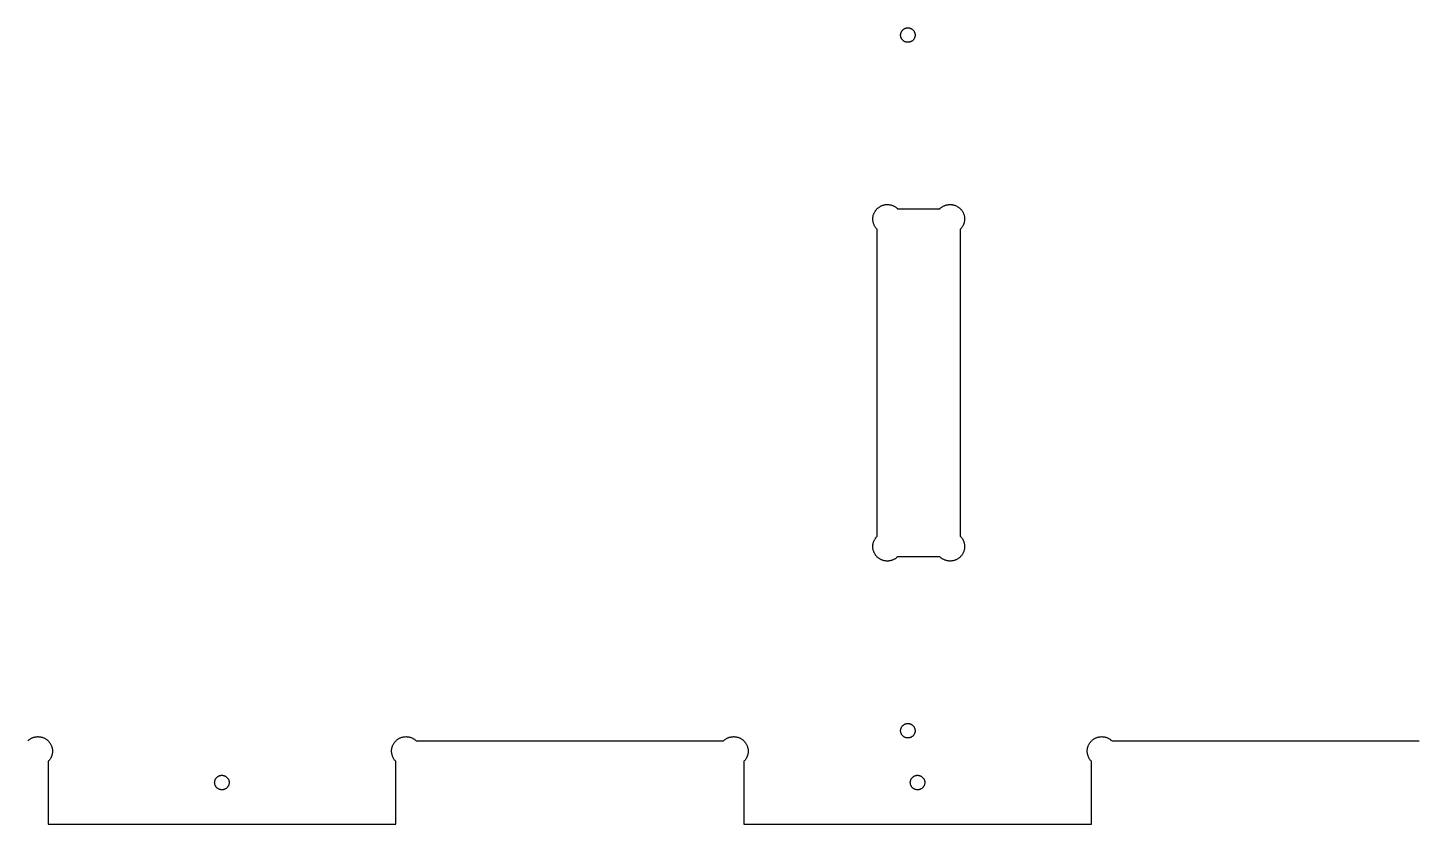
# Model space of a CAD drawing. Extents: x 0 to 96, y 0 to 48.
# Drawn here: x 60.05 to 72.06, y 25.64 to 32.52 of the extents above; entities that cross this region are included whole.
import ezdxf

# ---------------------------------------------------------------- set-up
doc = ezdxf.new("R2010")
doc.units = 0
doc.layers.add('Layer_1', color=7, linetype='CONTINUOUS')

msp = doc.modelspace()

# ---------------------------------------------------------------- linework, layer by layer
at = {"layer": 'Layer_1', "color": 7}
for p, q in [((67.587059, 32.459233), (67.587848, 32.46313)), ((67.587059, 32.455296), (67.587059, 32.459233)), ((67.587059, 32.451398), (67.587059, 32.455296)), ((67.587453, 32.447462), (67.587064, 32.451398)), ((67.587847, 32.443564), (67.587458, 32.447462)), ((67.588634, 32.439745), (67.587845, 32.443564)), ((67.587847, 32.46313), (67.588236, 32.466988)), ((67.588241, 32.466988), (67.589422, 32.470807)), ((67.589815, 32.435926), (67.588634, 32.439745)), ((67.589422, 32.470807), (67.590603, 32.474547)), ((67.590996, 32.432225), (67.589815, 32.435926)), ((67.590603, 32.474547), (67.591784, 32.478209)), ((67.592572, 32.428564), (67.590996, 32.432225)), ((67.591784, 32.478209), (67.593358, 32.481792)), ((67.594146, 32.425059), (67.592572, 32.428564)), ((67.593358, 32.481792), (67.595327, 32.485256)), ((67.596115, 32.421634), (67.594146, 32.425059)), ((67.595327, 32.485256), (67.597296, 32.488603)), ((67.598083, 32.418327), (67.596115, 32.421634)), ((67.597296, 32.488603), (67.599658, 32.491792)), ((67.599658, 32.491792), (67.602019, 32.494823)), ((67.602019, 32.494823), (67.604776, 32.497737)), ((67.604776, 32.497737), (67.607532, 32.500453)), ((67.607532, 32.500453), (67.610682, 32.502973)), ((67.610682, 32.502973), (67.613831, 32.505335)), ((67.613831, 32.505335), (67.616981, 32.507462)), ((67.616981, 32.507462), (67.620524, 32.50939)), ((67.620524, 32.50939), (67.624067, 32.511083)), ((67.624067, 32.511083), (67.627611, 32.512579)), ((67.627611, 32.512579), (67.631547, 32.513839)), ((67.631547, 32.513839), (67.635091, 32.514862)), ((67.635091, 32.514863), (67.639028, 32.515607)), ((67.639028, 32.51561), (67.642965, 32.516166)), ((67.642965, 32.516162), (67.646902, 32.516439)), ((67.646902, 32.516437), (67.650839, 32.516437)), ((67.650839, 32.516477), (67.654776, 32.516277)), ((67.654776, 32.51628), (67.658713, 32.515847)), ((67.658713, 32.515847), (67.662649, 32.515136)), ((67.662649, 32.515138), (67.666193, 32.514194)), ((67.666193, 32.514194), (67.670131, 32.513013)), ((67.670131, 32.513013), (67.673674, 32.511634)), ((67.673674, 32.511634), (67.677217, 32.50998)), ((67.677217, 32.50998), (67.680761, 32.50813)), ((67.680761, 32.50813), (67.683909, 32.506044)), ((67.683909, 32.506044), (67.687453, 32.503799)), ((67.687453, 32.503799), (67.690209, 32.501319)), ((67.690209, 32.501319), (67.693358, 32.498643)), ((67.693358, 32.498643), (67.696115, 32.495807)), ((67.696115, 32.495807), (67.698477, 32.492815)), ((67.698477, 32.492815), (67.700839, 32.489666)), ((67.700839, 32.489666), (67.702807, 32.486398)), ((67.703595, 32.422737), (67.701626, 32.419429)), ((67.702807, 32.486398), (67.704776, 32.482973)), ((67.705563, 32.426202), (67.703595, 32.422737)), ((67.704776, 32.482973), (67.706744, 32.479429)), ((67.707138, 32.429784), (67.705563, 32.426202)), ((67.706744, 32.479429), (67.707925, 32.475807)), ((67.708319, 32.433445), (67.707138, 32.429784)), ((67.707925, 32.475807), (67.709501, 32.472067)), ((67.709501, 32.437185), (67.708319, 32.433445)), ((67.709501, 32.472067), (67.710289, 32.468288)), ((67.710682, 32.441004), (67.709501, 32.437185)), ((67.710287, 32.468288), (67.711076, 32.464429)), ((67.711468, 32.444863), (67.710679, 32.441004)), ((67.711075, 32.464429), (67.711464, 32.460532)), ((67.711468, 32.460532), (67.711857, 32.456634)), ((67.711863, 32.44876), (67.711474, 32.444863)), ((67.711863, 32.456634), (67.711863, 32.452697)), ((67.711863, 32.452697), (67.711863, 32.44876)), ((67.600445, 32.415177), (67.598083, 32.418327)), ((67.603201, 32.412185), (67.600445, 32.415177)), ((67.605563, 32.40935), (67.603201, 32.412185)), ((67.608713, 32.406674), (67.605563, 32.40935)), ((67.611863, 32.404233), (67.608713, 32.406674)), ((67.615012, 32.401949), (67.611863, 32.404233)), ((67.618162, 32.399863), (67.615012, 32.401949)), ((67.621705, 32.398013), (67.618162, 32.399863)), ((67.625248, 32.396398), (67.621705, 32.398013)), ((67.628792, 32.39498), (67.625248, 32.396398)), ((67.632728, 32.393799), (67.628792, 32.39498)), ((67.636666, 32.392855), (67.632728, 32.393799)), ((67.640209, 32.392185), (67.636666, 32.392852)), ((67.644146, 32.391713), (67.640209, 32.39219)), ((67.648083, 32.391516), (67.644146, 32.391716)), ((67.652019, 32.391556), (67.648083, 32.391556)), ((67.655957, 32.391832), (67.652019, 32.391554)), ((67.659894, 32.392383), (67.655957, 32.391827)), ((67.663831, 32.393169), (67.659894, 32.39238)), ((67.667374, 32.394154), (67.663831, 32.393165)), ((67.671312, 32.395414), (67.667374, 32.394154)), ((67.674855, 32.396909), (67.671312, 32.395414)), ((67.678398, 32.398603), (67.674855, 32.396909)), ((67.681942, 32.400532), (67.678398, 32.398603)), ((67.685091, 32.402697), (67.681942, 32.400532)), ((67.688241, 32.40502), (67.685091, 32.402697)), ((67.691391, 32.407539), (67.688241, 32.40502)), ((67.694146, 32.410256), (67.691391, 32.407539)), ((67.696902, 32.413169), (67.694146, 32.410256)), ((67.699264, 32.416202), (67.696902, 32.413169)), ((67.701626, 32.419429), (67.699264, 32.416202)), ((67.420131, 30.980256), (67.424855, 30.982343)), ((67.424855, 30.982343), (67.429973, 30.984194)), ((67.429973, 30.984194), (67.434697, 30.985886)), ((67.434697, 30.985886), (67.439815, 30.987343)), ((67.439815, 30.987343), (67.444934, 30.988603)), ((67.444934, 30.988603), (67.450052, 30.989625)), ((67.450052, 30.989626), (67.455169, 30.990448)), ((67.455169, 30.990453), (67.460682, 30.991042)), ((67.460682, 30.991044), (67.465799, 30.991433)), ((67.465799, 30.991437), (67.470917, 30.991593)), ((67.470917, 30.991595), (67.476036, 30.991595)), ((67.476036, 30.991556), (67.481547, 30.991278)), ((67.481547, 30.99128), (67.486666, 30.990769)), ((67.486666, 30.990768), (67.491784, 30.990057)), ((67.491784, 30.990059), (67.496902, 30.989115)), ((67.496902, 30.989115), (67.502019, 30.987973)), ((67.502019, 30.987973), (67.507138, 30.986634)), ((67.507138, 30.986634), (67.512256, 30.985059)), ((67.512256, 30.985059), (67.516981, 30.983288)), ((67.516981, 30.983288), (67.521705, 30.981319)), ((67.521705, 30.981319), (67.526823, 30.979154)), ((67.959894, 30.979154), (67.964618, 30.981319)), ((67.964618, 30.981319), (67.969343, 30.983288)), ((67.969343, 30.983288), (67.974461, 30.985059)), ((67.974461, 30.985059), (67.979185, 30.986634)), ((67.979185, 30.986634), (67.984304, 30.987973)), ((67.984304, 30.987973), (67.989422, 30.989115)), ((67.989422, 30.989115), (67.994539, 30.990059)), ((67.994539, 30.990059), (68.000052, 30.99077)), ((68.000052, 30.990768), (68.005169, 30.991279)), ((68.005169, 30.99128), (68.010287, 30.991558)), ((68.010287, 30.991556), (68.015406, 30.991556)), ((68.015406, 30.991595), (68.020917, 30.991439)), ((68.020917, 30.991437), (68.026036, 30.991048)), ((68.026036, 30.991044), (68.031154, 30.990455)), ((68.031154, 30.990453), (68.036272, 30.98963)), ((68.036272, 30.989626), (68.041391, 30.988604)), ((68.041391, 30.988603), (68.046508, 30.987343)), ((68.046508, 30.987343), (68.051626, 30.985886)), ((68.051626, 30.985886), (68.056744, 30.984194)), ((68.056744, 30.984194), (68.061468, 30.982343)), ((68.061468, 30.982343), (68.066193, 30.980256)), ((67.347296, 30.87313), (67.347685, 30.878366)), ((67.347296, 30.867894), (67.347296, 30.87313)), ((67.347296, 30.862658), (67.347296, 30.867894)), ((67.347689, 30.857462), (67.347301, 30.862658)), ((67.347689, 30.878366), (67.348478, 30.883564)), ((67.348477, 30.883564), (67.349266, 30.88872)), ((67.349264, 30.88872), (67.350445, 30.893878)), ((67.350445, 30.893878), (67.351626, 30.898957)), ((67.351626, 30.898957), (67.352807, 30.903996)), ((67.352807, 30.903996), (67.354776, 30.908957)), ((67.354776, 30.908957), (67.356351, 30.913839)), ((67.356351, 30.913839), (67.358713, 30.918643)), ((67.358713, 30.918643), (67.360682, 30.923366)), ((67.360682, 30.923366), (67.363437, 30.927973)), ((67.363437, 30.927973), (67.366193, 30.932462)), ((67.366193, 30.932462), (67.368949, 30.93687)), ((67.368949, 30.93687), (67.371705, 30.941123)), ((67.371705, 30.941123), (67.375248, 30.945256)), ((67.375248, 30.945256), (67.378398, 30.949272)), ((67.378398, 30.949272), (67.381942, 30.95313)), ((67.381942, 30.95313), (67.385878, 30.956832)), ((67.385878, 30.956832), (67.389422, 30.960375)), ((67.389422, 30.960375), (67.393753, 30.96376)), ((67.393753, 30.96376), (67.397689, 30.966949)), ((67.397689, 30.966949), (67.402019, 30.96998)), ((67.402019, 30.96998), (67.406351, 30.972815)), ((67.406351, 30.972815), (67.411075, 30.975493)), ((67.411075, 30.975493), (67.415406, 30.977973)), ((67.415406, 30.977973), (67.420131, 30.980256)), ((67.526823, 30.979154), (67.531154, 30.976753)), ((67.531154, 30.976753), (67.535878, 30.974194)), ((67.535878, 30.974194), (67.540209, 30.971437)), ((67.540209, 30.971437), (67.544539, 30.968485)), ((67.544539, 30.968485), (67.548871, 30.965375)), ((67.548871, 30.965375), (67.552807, 30.962067)), ((67.552807, 30.962067), (67.556744, 30.958603)), ((67.556744, 30.958603), (67.560682, 30.95498)), ((67.560682, 30.95498), (67.925642, 30.95498)), ((67.925642, 30.95498), (67.929579, 30.958603)), ((67.929579, 30.958603), (67.933516, 30.962067)), ((67.933516, 30.962067), (67.937453, 30.965375)), ((67.937453, 30.965375), (67.941784, 30.968485)), ((67.941784, 30.968485), (67.946115, 30.971437)), ((67.946115, 30.971437), (67.950445, 30.974194)), ((67.950445, 30.974194), (67.955169, 30.976753)), ((67.955169, 30.976753), (67.959894, 30.979154)), ((68.066193, 30.980256), (68.070917, 30.977973)), ((68.070917, 30.977973), (68.075642, 30.975493)), ((68.075642, 30.975493), (68.079973, 30.972815)), ((68.079973, 30.972815), (68.084304, 30.96998)), ((68.084304, 30.96998), (68.088634, 30.966949)), ((68.088634, 30.966949), (68.092965, 30.96376)), ((68.092965, 30.96376), (68.096902, 30.960375)), ((68.096902, 30.960375), (68.100839, 30.956832)), ((68.100839, 30.956832), (68.104382, 30.95313)), ((68.104382, 30.95313), (68.107925, 30.949272)), ((68.107925, 30.949272), (68.111468, 30.945256)), ((68.111468, 30.945256), (68.114618, 30.941123)), ((68.114618, 30.941123), (68.117768, 30.93687)), ((68.117768, 30.93687), (68.120524, 30.932462)), ((68.120524, 30.932462), (68.123279, 30.927973)), ((68.123279, 30.927973), (68.125642, 30.923366)), ((68.125642, 30.923366), (68.128004, 30.918643)), ((68.128004, 30.918643), (68.129973, 30.913839)), ((68.129973, 30.913839), (68.131942, 30.908957)), ((68.131942, 30.908957), (68.133516, 30.903996)), ((68.133516, 30.903996), (68.135091, 30.898957)), ((68.135091, 30.898957), (68.136272, 30.893878)), ((68.136272, 30.893878), (68.137061, 30.88872)), ((68.137059, 30.88872), (68.138241, 30.883564)), ((68.138241, 30.883564), (68.138629, 30.878366)), ((68.138634, 30.878366), (68.139023, 30.87313)), ((68.139028, 30.87313), (68.139028, 30.867894)), ((68.139028, 30.867894), (68.139028, 30.862658)), ((68.139028, 30.862658), (68.139028, 30.857462)), ((67.348083, 30.852225), (67.347694, 30.857462)), ((67.348871, 30.847028), (67.348082, 30.852225)), ((67.349658, 30.841909), (67.348869, 30.847028)), ((67.350839, 30.836792), (67.349658, 30.841909)), ((67.352019, 30.831713), (67.350839, 30.836792)), ((67.353595, 30.826713), (67.352019, 30.831713)), ((67.355563, 30.821792), (67.353595, 30.826713)), ((67.357532, 30.816949), (67.355563, 30.821792)), ((67.359894, 30.812185), (67.357532, 30.816949)), ((67.362256, 30.807539), (67.359894, 30.812185)), ((67.364618, 30.802973), (67.362256, 30.807539)), ((67.367374, 30.798524), (67.364618, 30.802973)), ((67.370524, 30.794194), (67.367374, 30.798524)), ((67.373674, 30.78998), (67.370524, 30.794194)), ((67.376823, 30.785926), (67.373674, 30.78998)), ((67.380366, 30.781988), (67.376823, 30.785926)), ((67.383909, 30.778209), (67.380366, 30.781988)), ((67.383909, 28.127815), (67.383909, 30.778209)), ((68.106351, 30.781988), (68.102414, 30.778209)), ((68.102414, 30.778209), (68.102414, 28.127815)), ((68.109501, 30.785926), (68.106351, 30.781988)), ((68.113044, 30.78998), (68.109501, 30.785926)), ((68.116193, 30.794194), (68.113044, 30.78998)), ((68.118949, 30.798524), (68.116193, 30.794194)), ((68.121705, 30.802973), (68.118949, 30.798524)), ((68.124461, 30.807539), (68.121705, 30.802973)), ((68.126823, 30.812185), (68.124461, 30.807539)), ((68.128792, 30.816949), (68.126823, 30.812185)), ((68.130761, 30.821792), (68.128792, 30.816949)), ((68.132728, 30.826713), (68.130761, 30.821792)), ((68.134304, 30.831713), (68.132728, 30.826713)), ((68.135485, 30.836792), (68.134304, 30.831713)), ((68.136666, 30.841909), (68.135485, 30.836792)), ((68.137847, 30.847028), (68.136666, 30.841909)), ((68.138241, 30.852225), (68.137852, 30.847028)), ((68.139028, 30.857462), (68.138239, 30.852225)), ((67.360682, 28.096202), (67.363437, 28.100807)), ((67.363437, 28.100807), (67.366193, 28.105296)), ((67.366193, 28.105296), (67.368949, 28.109705)), ((67.368949, 28.109705), (67.371705, 28.113957)), ((67.371705, 28.113957), (67.375248, 28.11809)), ((67.375248, 28.11809), (67.378398, 28.122107)), ((67.378398, 28.122107), (67.381942, 28.125965)), ((67.381942, 28.125965), (67.383909, 28.127815)), ((68.102414, 28.127815), (68.104382, 28.125965)), ((68.104382, 28.125965), (68.107925, 28.122107)), ((68.107925, 28.122107), (68.111468, 28.11809)), ((68.111468, 28.11809), (68.114618, 28.113957)), ((68.114618, 28.113957), (68.117768, 28.109705)), ((68.117768, 28.109705), (68.120524, 28.105296)), ((68.120524, 28.105296), (68.123279, 28.100807)), ((68.123279, 28.100807), (68.125642, 28.096202)), ((67.347296, 28.045965), (67.347685, 28.051202)), ((67.347296, 28.040728), (67.347296, 28.045965)), ((67.347296, 28.03813), (67.347296, 28.040728)), ((67.347296, 28.032894), (67.347296, 28.03813)), ((67.347689, 28.027658), (67.347301, 28.032894)), ((67.348477, 28.022462), (67.347688, 28.027658)), ((67.347689, 28.051202), (67.348478, 28.056398)), ((67.349264, 28.017304), (67.348475, 28.022462)), ((67.348477, 28.056398), (67.349266, 28.061556)), ((67.349264, 28.061556), (67.350445, 28.066713)), ((67.350445, 28.012185), (67.349264, 28.017304)), ((67.350445, 28.066713), (67.351626, 28.071792)), ((67.351626, 28.007067), (67.350445, 28.012185)), ((67.351626, 28.071792), (67.352807, 28.076832)), ((67.352807, 28.002067), (67.351626, 28.007067)), ((67.352807, 28.076832), (67.354776, 28.081792)), ((67.354776, 27.997107), (67.352807, 28.002067)), ((67.354776, 28.081792), (67.356351, 28.086674)), ((67.356351, 27.992225), (67.354776, 27.997107)), ((67.356351, 28.086674), (67.358713, 28.091477)), ((67.358713, 27.987422), (67.356351, 27.992225)), ((67.358713, 28.091477), (67.360682, 28.096202)), ((67.360682, 27.982697), (67.358713, 27.987422)), ((67.363437, 27.97809), (67.360682, 27.982697)), ((68.125642, 27.982697), (68.123279, 27.97809)), ((68.125642, 28.096202), (68.128004, 28.091477)), ((68.128004, 27.987422), (68.125642, 27.982697)), ((68.128004, 28.091477), (68.129973, 28.086674)), ((68.129973, 27.992225), (68.128004, 27.987422)), ((68.129973, 28.086674), (68.131942, 28.081792)), ((68.131942, 27.997107), (68.129973, 27.992225)), ((68.131942, 28.081792), (68.133516, 28.076832)), ((68.133516, 28.002067), (68.131942, 27.997107)), ((68.133516, 28.076832), (68.135091, 28.071792)), ((68.135091, 28.007067), (68.133516, 28.002067)), ((68.135091, 28.071792), (68.136272, 28.066713)), ((68.136272, 28.012185), (68.135091, 28.007067)), ((68.137059, 28.017304), (68.136271, 28.012185)), ((68.136272, 28.066713), (68.137061, 28.061556)), ((68.137059, 28.061556), (68.138241, 28.056398)), ((68.138241, 28.022462), (68.137059, 28.017304)), ((68.138241, 28.056398), (68.138629, 28.051202)), ((68.138634, 28.027658), (68.138245, 28.022462)), ((68.138634, 28.051202), (68.139023, 28.045965)), ((68.139028, 28.032894), (68.138639, 28.027658)), ((68.139028, 28.045965), (68.139028, 28.040728)), ((68.139028, 28.040728), (68.139028, 28.03813)), ((68.139028, 28.03813), (68.139028, 28.032894)), ((67.366193, 27.973564), (67.363437, 27.97809)), ((67.368949, 27.969194), (67.366193, 27.973564)), ((67.371705, 27.964902), (67.368949, 27.969194)), ((67.375248, 27.960768), (67.371705, 27.964902)), ((67.378398, 27.956792), (67.375248, 27.960768)), ((67.381942, 27.952934), (67.378398, 27.956792)), ((67.385878, 27.949233), (67.381942, 27.952934)), ((67.389422, 27.945689), (67.385878, 27.949233)), ((67.393753, 27.942304), (67.389422, 27.945689)), ((67.397689, 27.939075), (67.393753, 27.942304)), ((67.402019, 27.936044), (67.397689, 27.939075)), ((67.406351, 27.933209), (67.402019, 27.936044)), ((67.411075, 27.930532), (67.406351, 27.933209)), ((67.415406, 27.928052), (67.411075, 27.930532)), ((67.420131, 27.925768), (67.415406, 27.928052)), ((67.424855, 27.92372), (67.420131, 27.925768)), ((67.429973, 27.921832), (67.424855, 27.92372)), ((67.434697, 27.920177), (67.429973, 27.921832)), ((67.439815, 27.918682), (67.434697, 27.920177)), ((67.444934, 27.917462), (67.439815, 27.918682)), ((67.450052, 27.916398), (67.444934, 27.917465)), ((67.455169, 27.91561), (67.450052, 27.916399)), ((67.460682, 27.91498), (67.455169, 27.915614)), ((67.465799, 27.914626), (67.460682, 27.914982)), ((67.470917, 27.914429), (67.465799, 27.914629)), ((67.476036, 27.914508), (67.470917, 27.914397)), ((67.481547, 27.914784), (67.476036, 27.914506)), ((67.486666, 27.915256), (67.481547, 27.914778)), ((67.491784, 27.915965), (67.486666, 27.915254)), ((67.496902, 27.916909), (67.491784, 27.915965)), ((67.502019, 27.918052), (67.496902, 27.916909)), ((67.507138, 27.91939), (67.502019, 27.918052)), ((67.512256, 27.920965), (67.507138, 27.91939)), ((67.516981, 27.922737), (67.512256, 27.920965)), ((67.521705, 27.924705), (67.516981, 27.922737)), ((67.526823, 27.926909), (67.521705, 27.924705)), ((67.531154, 27.929272), (67.526823, 27.926909)), ((67.535878, 27.931832), (67.531154, 27.929272)), ((67.540209, 27.934587), (67.535878, 27.931832)), ((67.544539, 27.937539), (67.540209, 27.934587)), ((67.548871, 27.94065), (67.544539, 27.937539)), ((67.552807, 27.943957), (67.548871, 27.94065)), ((67.556744, 27.947422), (67.552807, 27.943957)), ((67.560682, 27.951044), (67.556744, 27.947422)), ((67.925642, 27.951044), (67.560682, 27.951044)), ((67.929579, 27.947422), (67.925642, 27.951044)), ((67.933516, 27.943957), (67.929579, 27.947422)), ((67.937453, 27.94065), (67.933516, 27.943957)), ((67.941784, 27.937539), (67.937453, 27.94065)), ((67.946115, 27.934587), (67.941784, 27.937539)), ((67.950445, 27.931832), (67.946115, 27.934587)), ((67.955169, 27.929272), (67.950445, 27.931832)), ((67.959894, 27.926909), (67.955169, 27.929272)), ((67.964618, 27.924705), (67.959894, 27.926909)), ((67.969343, 27.922737), (67.964618, 27.924705)), ((67.974461, 27.920965), (67.969343, 27.922737)), ((67.979185, 27.91939), (67.974461, 27.920965)), ((67.984304, 27.918052), (67.979185, 27.91939)), ((67.989422, 27.916909), (67.984304, 27.918052)), ((67.994539, 27.915965), (67.989422, 27.916909)), ((68.000052, 27.915256), (67.994539, 27.915967)), ((68.005169, 27.914784), (68.000052, 27.915262)), ((68.010287, 27.914508), (68.005169, 27.914786)), ((68.015406, 27.914429), (68.010287, 27.91454)), ((68.020917, 27.914626), (68.015406, 27.914426)), ((68.026036, 27.91498), (68.020917, 27.914625)), ((68.031154, 27.91561), (68.026036, 27.914977)), ((68.036272, 27.916398), (68.031154, 27.915609)), ((68.041391, 27.917462), (68.036272, 27.916395)), ((68.046508, 27.918682), (68.041391, 27.917462)), ((68.051626, 27.920177), (68.046508, 27.918682)), ((68.056744, 27.921832), (68.051626, 27.920177)), ((68.061468, 27.92372), (68.056744, 27.921832)), ((68.066193, 27.925768), (68.061468, 27.92372)), ((68.070917, 27.928052), (68.066193, 27.925768)), ((68.075642, 27.930532), (68.070917, 27.928052)), ((68.079973, 27.933209), (68.075642, 27.930532)), ((68.084304, 27.936044), (68.079973, 27.933209)), ((68.088634, 27.939075), (68.084304, 27.936044)), ((68.092965, 27.942304), (68.088634, 27.939075)), ((68.096902, 27.945689), (68.092965, 27.942304)), ((68.100839, 27.949233), (68.096902, 27.945689)), ((68.104382, 27.952934), (68.100839, 27.949233)), ((68.107925, 27.956792), (68.104382, 27.952934)), ((68.111468, 27.960768), (68.107925, 27.956792)), ((68.114618, 27.964902), (68.111468, 27.960768)), ((68.117768, 27.969194), (68.114618, 27.964902)), ((68.120524, 27.973564), (68.117768, 27.969194)), ((68.123279, 27.97809), (68.120524, 27.973564)), ((67.587059, 26.455296), (67.587848, 26.459194)), ((67.587059, 26.451358), (67.587059, 26.455296)), ((67.587059, 26.447462), (67.587059, 26.451358)), ((67.587453, 26.443524), (67.587064, 26.447462)), ((67.587847, 26.439626), (67.587458, 26.443524)), ((67.588634, 26.435807), (67.587845, 26.439626)), ((67.587847, 26.459194), (67.588236, 26.463052)), ((67.588241, 26.463052), (67.589422, 26.46687)), ((67.589815, 26.431988), (67.588634, 26.435807)), ((67.589422, 26.46687), (67.590603, 26.47061)), ((67.590996, 26.428288), (67.589815, 26.431988)), ((67.590603, 26.47061), (67.591784, 26.474272)), ((67.592572, 26.424626), (67.590996, 26.428288)), ((67.591784, 26.474272), (67.593358, 26.477855)), ((67.594146, 26.421123), (67.592572, 26.424626)), ((67.593358, 26.477855), (67.595327, 26.481319)), ((67.596115, 26.417697), (67.594146, 26.421123)), ((67.595327, 26.481319), (67.597296, 26.484666)), ((67.598083, 26.41439), (67.596115, 26.417697)), ((67.597296, 26.484666), (67.599658, 26.487855)), ((67.599658, 26.487855), (67.602019, 26.490886)), ((67.602019, 26.490886), (67.604776, 26.493799)), ((67.604776, 26.493799), (67.607532, 26.496516)), ((67.607532, 26.496516), (67.610682, 26.499036)), ((67.610682, 26.499036), (67.613831, 26.501398)), ((67.613831, 26.501398), (67.616981, 26.503524)), ((67.616981, 26.503524), (67.620524, 26.505453)), ((67.620524, 26.505453), (67.624067, 26.507146)), ((67.624067, 26.507146), (67.627611, 26.508643)), ((67.627611, 26.508643), (67.631547, 26.509902)), ((67.631547, 26.509902), (67.635091, 26.510924)), ((67.635091, 26.510926), (67.639028, 26.51167)), ((67.639028, 26.511674), (67.642965, 26.512229)), ((67.642965, 26.512225), (67.646902, 26.512503)), ((67.646902, 26.5125), (67.650839, 26.5125)), ((67.650839, 26.512539), (67.654776, 26.512339)), ((67.654776, 26.512343), (67.658713, 26.511909)), ((67.658713, 26.511909), (67.662649, 26.511198)), ((67.662649, 26.511202), (67.666193, 26.510257)), ((67.666193, 26.510256), (67.670131, 26.509075)), ((67.670131, 26.509075), (67.673674, 26.507697)), ((67.673674, 26.507697), (67.677217, 26.506044)), ((67.677217, 26.506044), (67.680761, 26.504194)), ((67.680761, 26.504194), (67.683909, 26.502107)), ((67.683909, 26.502107), (67.687453, 26.499863)), ((67.687453, 26.499863), (67.690209, 26.497383)), ((67.690209, 26.497383), (67.693358, 26.494705)), ((67.693358, 26.494705), (67.696115, 26.49187)), ((67.696115, 26.49187), (67.698477, 26.488878)), ((67.698477, 26.488878), (67.700839, 26.485728)), ((67.700839, 26.485728), (67.702807, 26.482462)), ((67.703595, 26.418799), (67.701626, 26.415493)), ((67.702807, 26.482462), (67.704776, 26.479036)), ((67.705563, 26.422264), (67.703595, 26.418799)), ((67.704776, 26.479036), (67.706744, 26.475493)), ((67.707138, 26.425847), (67.705563, 26.422264)), ((67.706744, 26.475493), (67.707925, 26.47187)), ((67.708319, 26.429508), (67.707138, 26.425847)), ((67.707925, 26.47187), (67.709501, 26.46813)), ((67.709501, 26.433248), (67.708319, 26.429508)), ((67.709501, 26.46813), (67.710289, 26.46435)), ((67.710682, 26.437067), (67.709501, 26.433248)), ((67.710287, 26.46435), (67.711076, 26.460493)), ((67.711468, 26.440926), (67.710679, 26.437067)), ((67.711075, 26.460493), (67.711464, 26.456595)), ((67.711468, 26.456595), (67.711857, 26.452697)), ((67.711863, 26.444823), (67.711474, 26.440926)), ((67.711863, 26.452697), (67.711863, 26.44876)), ((67.711863, 26.44876), (67.711863, 26.444823)), ((60.053595, 26.362225), (60.055563, 26.364036)), ((60.055563, 26.364036), (60.059501, 26.367579)), ((60.059501, 26.367579), (60.063437, 26.370965)), ((60.063437, 26.370965), (60.067768, 26.374194)), ((60.067768, 26.374194), (60.072098, 26.377225)), ((60.072098, 26.377225), (60.076429, 26.380059)), ((60.076429, 26.380059), (60.080761, 26.382737)), ((60.080761, 26.382737), (60.085485, 26.385217)), ((60.085485, 26.385217), (60.090209, 26.3875)), ((60.090209, 26.3875), (60.094934, 26.389547)), ((60.094934, 26.389547), (60.099658, 26.391437)), ((60.099658, 26.391437), (60.104776, 26.39313)), ((60.104776, 26.39313), (60.109894, 26.394587)), ((60.109894, 26.394587), (60.115012, 26.395807)), ((60.115012, 26.395807), (60.120131, 26.396874)), ((60.120131, 26.39687), (60.125248, 26.397659)), ((60.125248, 26.397658), (60.130366, 26.398292)), ((60.130366, 26.398288), (60.135485, 26.398644)), ((60.135485, 26.398643), (60.140996, 26.398843)), ((60.140996, 26.398839), (60.143358, 26.398839)), ((60.143358, 26.398839), (60.148871, 26.398639)), ((60.148871, 26.398643), (60.153988, 26.398287)), ((60.153988, 26.398288), (60.159106, 26.397655)), ((60.159106, 26.397658), (60.164225, 26.396869)), ((60.164225, 26.39687), (60.169343, 26.395804)), ((60.169343, 26.395807), (60.174461, 26.394587)), ((60.174461, 26.394587), (60.179579, 26.39313)), ((60.179579, 26.39313), (60.184697, 26.391437)), ((60.184697, 26.391437), (60.189422, 26.389547)), ((60.189422, 26.389547), (60.194146, 26.3875)), ((60.194146, 26.3875), (60.198871, 26.385217)), ((60.198871, 26.385217), (60.203595, 26.382737)), ((60.203595, 26.382737), (60.207925, 26.380059)), ((60.207925, 26.380059), (60.212256, 26.377225)), ((60.212256, 26.377225), (60.216587, 26.374194)), ((60.216587, 26.374194), (60.220917, 26.370965)), ((60.220917, 26.370965), (60.224855, 26.367579)), ((60.224855, 26.367579), (60.228792, 26.364036)), ((60.228792, 26.364036), (60.232335, 26.360335)), ((60.232335, 26.360335), (60.235878, 26.356516)), ((60.235878, 26.356516), (60.239422, 26.3525)), ((60.239422, 26.3525), (60.242572, 26.348366)), ((60.242572, 26.348366), (60.245721, 26.344075)), ((60.245721, 26.344075), (60.248477, 26.339705)), ((60.248477, 26.339705), (60.251233, 26.335177)), ((60.251233, 26.335177), (60.253595, 26.330572)), ((60.253595, 26.330572), (60.255957, 26.325886)), ((60.255957, 26.325886), (60.257925, 26.321044)), ((60.257925, 26.321044), (60.259894, 26.316162)), ((60.259894, 26.316162), (60.261468, 26.311202)), ((60.261468, 26.311202), (60.263044, 26.306202)), ((60.263044, 26.306202), (60.264225, 26.301083)), ((60.264225, 26.301083), (60.265014, 26.295965)), ((63.196115, 26.295965), (63.196904, 26.301083)), ((63.196902, 26.301083), (63.198083, 26.306202)), ((63.198083, 26.306202), (63.199658, 26.311202)), ((63.199658, 26.311202), (63.201233, 26.316162)), ((63.201233, 26.316162), (63.203201, 26.321044)), ((63.203201, 26.321044), (63.205169, 26.325886)), ((63.205169, 26.325886), (63.207532, 26.330572)), ((63.207532, 26.330572), (63.209894, 26.335177)), ((63.209894, 26.335177), (63.212649, 26.339705)), ((63.212649, 26.339705), (63.215406, 26.344075)), ((63.215406, 26.344075), (63.218555, 26.348366)), ((63.218555, 26.348366), (63.221705, 26.3525)), ((63.221705, 26.3525), (63.225248, 26.356516)), ((63.225248, 26.356516), (63.228792, 26.360335)), ((63.228792, 26.360335), (63.232335, 26.364036)), ((63.232335, 26.364036), (63.236272, 26.367579)), ((63.236272, 26.367579), (63.240209, 26.370965)), ((63.240209, 26.370965), (63.244539, 26.374194)), ((63.244539, 26.374194), (63.248871, 26.377225)), ((63.248871, 26.377225), (63.253201, 26.380059)), ((63.253201, 26.380059), (63.257532, 26.382737)), ((63.257532, 26.382737), (63.262256, 26.385217)), ((63.262256, 26.385217), (63.266981, 26.3875)), ((63.266981, 26.3875), (63.271705, 26.389547)), ((63.271705, 26.389547), (63.276429, 26.391437)), ((63.276429, 26.391437), (63.281547, 26.39313)), ((63.281547, 26.39313), (63.286666, 26.394587)), ((63.286666, 26.394587), (63.291784, 26.395807)), ((63.291784, 26.395807), (63.296902, 26.396874)), ((63.296902, 26.39687), (63.302019, 26.397659)), ((63.302019, 26.397658), (63.307138, 26.398292)), ((63.307138, 26.398288), (63.312256, 26.398644)), ((63.312256, 26.398643), (63.317768, 26.398843)), ((63.317768, 26.398839), (63.322886, 26.398728)), ((63.322886, 26.39876), (63.328004, 26.398483)), ((63.328004, 26.398485), (63.333123, 26.398007)), ((63.333123, 26.398013), (63.338634, 26.397302)), ((63.338634, 26.397304), (63.343753, 26.396359)), ((63.343753, 26.396358), (63.348871, 26.395217)), ((63.348871, 26.395217), (63.353988, 26.393878)), ((63.353988, 26.393878), (63.358713, 26.392304)), ((63.358713, 26.392304), (63.363831, 26.390532)), ((63.363831, 26.390532), (63.368555, 26.388564)), ((63.368555, 26.388564), (63.373279, 26.386358)), ((63.373279, 26.386358), (63.378004, 26.383996)), ((63.378004, 26.383996), (63.382728, 26.381437)), ((63.382728, 26.381437), (63.387059, 26.378682)), ((63.387059, 26.378682), (63.391391, 26.375728)), ((63.391391, 26.375728), (63.395721, 26.372618)), ((63.395721, 26.372618), (63.399658, 26.369312)), ((63.399658, 26.369312), (63.403595, 26.365847)), ((63.403595, 26.365847), (63.407532, 26.362225)), ((63.407532, 26.362225), (66.057532, 26.362225)), ((66.057532, 26.362225), (66.059501, 26.364036)), ((66.059501, 26.364036), (66.063437, 26.367579)), ((66.063437, 26.367579), (66.067374, 26.370965)), ((66.067374, 26.370965), (66.071705, 26.374194)), ((66.071705, 26.374194), (66.076036, 26.377225)), ((66.076036, 26.377225), (66.080366, 26.380059)), ((66.080366, 26.380059), (66.084697, 26.382737)), ((66.084697, 26.382737), (66.089422, 26.385217)), ((66.089422, 26.385217), (66.094146, 26.3875)), ((66.094146, 26.3875), (66.098871, 26.389547)), ((66.098871, 26.389547), (66.103595, 26.391437)), ((66.103595, 26.391437), (66.108713, 26.39313)), ((66.108713, 26.39313), (66.113831, 26.394587)), ((66.113831, 26.394587), (66.118949, 26.395807)), ((66.118949, 26.395807), (66.124067, 26.396874)), ((66.124067, 26.39687), (66.129185, 26.397659)), ((66.129185, 26.397658), (66.134304, 26.398292)), ((66.134304, 26.398288), (66.139422, 26.398644)), ((66.139422, 26.398643), (66.144934, 26.398843)), ((66.144934, 26.398839), (66.147296, 26.398839)), ((66.147296, 26.398839), (66.152807, 26.398639)), ((66.152807, 26.398643), (66.157925, 26.398287)), ((66.157925, 26.398288), (66.163044, 26.397655)), ((66.163044, 26.397658), (66.168162, 26.396869)), ((66.168162, 26.39687), (66.173279, 26.395804)), ((66.173279, 26.395807), (66.178398, 26.394587)), ((66.178398, 26.394587), (66.183516, 26.39313)), ((66.183516, 26.39313), (66.188634, 26.391437)), ((66.188634, 26.391437), (66.193358, 26.389547)), ((66.193358, 26.389547), (66.198083, 26.3875)), ((66.198083, 26.3875), (66.202807, 26.385217)), ((66.202807, 26.385217), (66.207532, 26.382737)), ((66.207532, 26.382737), (66.211863, 26.380059)), ((66.211863, 26.380059), (66.216193, 26.377225)), ((66.216193, 26.377225), (66.220524, 26.374194)), ((66.220524, 26.374194), (66.224855, 26.370965)), ((66.224855, 26.370965), (66.228792, 26.367579)), ((66.228792, 26.367579), (66.232728, 26.364036)), ((66.232728, 26.364036), (66.236272, 26.360335)), ((66.236272, 26.360335), (66.239815, 26.356516)), ((66.239815, 26.356516), (66.243358, 26.3525)), ((66.243358, 26.3525), (66.246508, 26.348366)), ((66.246508, 26.348366), (66.249658, 26.344075)), ((66.249658, 26.344075), (66.252414, 26.339705)), ((66.252414, 26.339705), (66.255169, 26.335177)), ((66.255169, 26.335177), (66.257532, 26.330572)), ((66.257532, 26.330572), (66.259894, 26.325886)), ((66.259894, 26.325886), (66.261863, 26.321044)), ((66.261863, 26.321044), (66.263831, 26.316162)), ((66.263831, 26.316162), (66.265406, 26.311202)), ((66.265406, 26.311202), (66.266981, 26.306202)), ((66.266981, 26.306202), (66.268162, 26.301083)), ((66.268162, 26.301083), (66.268951, 26.295965)), ((67.600445, 26.41124), (67.598083, 26.41439)), ((67.603201, 26.408248), (67.600445, 26.41124)), ((67.605563, 26.405414), (67.603201, 26.408248)), ((67.608713, 26.402737), (67.605563, 26.405414)), ((67.611863, 26.400296), (67.608713, 26.402737)), ((67.615012, 26.398013), (67.611863, 26.400296)), ((67.618162, 26.395926), (67.615012, 26.398013)), ((67.621705, 26.394075), (67.618162, 26.395926)), ((67.625248, 26.392462), (67.621705, 26.394075)), ((67.628792, 26.391044), (67.625248, 26.392462)), ((67.632728, 26.389863), (67.628792, 26.391044)), ((67.636666, 26.388918), (67.632728, 26.389863)), ((67.640209, 26.388248), (67.636666, 26.388915)), ((67.644146, 26.387776), (67.640209, 26.388254)), ((67.648083, 26.387579), (67.644146, 26.387779)), ((67.652019, 26.387618), (67.648083, 26.387618)), ((67.655957, 26.387894), (67.652019, 26.387616)), ((67.659894, 26.388445), (67.655957, 26.387889)), ((67.663831, 26.389233), (67.659894, 26.388444)), ((67.667374, 26.390217), (67.663831, 26.389228)), ((67.671312, 26.391477), (67.667374, 26.390217)), ((67.674855, 26.392973), (67.671312, 26.391477)), ((67.678398, 26.394666), (67.674855, 26.392973)), ((67.681942, 26.396595), (67.678398, 26.394666)), ((67.685091, 26.39876), (67.681942, 26.396595)), ((67.688241, 26.401083), (67.685091, 26.39876)), ((67.691391, 26.403603), (67.688241, 26.401083)), ((67.694146, 26.406319), (67.691391, 26.403603)), ((67.696902, 26.409233), (67.694146, 26.406319)), ((67.699264, 26.412264), (67.696902, 26.409233)), ((67.701626, 26.415493), (67.699264, 26.412264)), ((69.200052, 26.295965), (69.200841, 26.301083)), ((69.200839, 26.301083), (69.202019, 26.306202)), ((69.202019, 26.306202), (69.203595, 26.311202)), ((69.203595, 26.311202), (69.205169, 26.316162)), ((69.205169, 26.316162), (69.207138, 26.321044)), ((69.207138, 26.321044), (69.209106, 26.325886)), ((69.209106, 26.325886), (69.211468, 26.330572)), ((69.211468, 26.330572), (69.213831, 26.335177)), ((69.213831, 26.335177), (69.216587, 26.339705)), ((69.216587, 26.339705), (69.219343, 26.344075)), ((69.219343, 26.344075), (69.222493, 26.348366)), ((69.222493, 26.348366), (69.225642, 26.3525)), ((69.225642, 26.3525), (69.229185, 26.356516)), ((69.229185, 26.356516), (69.232728, 26.360335)), ((69.232728, 26.360335), (69.236272, 26.364036)), ((69.236272, 26.364036), (69.240209, 26.367579)), ((69.240209, 26.367579), (69.244146, 26.370965)), ((69.244146, 26.370965), (69.248477, 26.374194)), ((69.248477, 26.374194), (69.252807, 26.377225)), ((69.252807, 26.377225), (69.257138, 26.380059)), ((69.257138, 26.380059), (69.261468, 26.382737)), ((69.261468, 26.382737), (69.266193, 26.385217)), ((69.266193, 26.385217), (69.270917, 26.3875)), ((69.270917, 26.3875), (69.275642, 26.389547)), ((69.275642, 26.389547), (69.280366, 26.391437)), ((69.280366, 26.391437), (69.285485, 26.39313)), ((69.285485, 26.39313), (69.290603, 26.394587)), ((69.290603, 26.394587), (69.295721, 26.395807)), ((69.295721, 26.395807), (69.300839, 26.396874)), ((69.300839, 26.39687), (69.305957, 26.397659)), ((69.305957, 26.397658), (69.311075, 26.398292)), ((69.311075, 26.398288), (69.316193, 26.398644)), ((69.316193, 26.398643), (69.321705, 26.398843)), ((69.321705, 26.398839), (69.326823, 26.398728)), ((69.326823, 26.39876), (69.331942, 26.398483)), ((69.331942, 26.398485), (69.337059, 26.398007)), ((69.337059, 26.398013), (69.342572, 26.397302)), ((69.342572, 26.397304), (69.347689, 26.396359)), ((69.347689, 26.396358), (69.352807, 26.395217)), ((69.352807, 26.395217), (69.357925, 26.393878)), ((69.357925, 26.393878), (69.362649, 26.392304)), ((69.362649, 26.392304), (69.367768, 26.390532)), ((69.367768, 26.390532), (69.372493, 26.388564)), ((69.372493, 26.388564), (69.377217, 26.386358)), ((69.377217, 26.386358), (69.381942, 26.383996)), ((69.381942, 26.383996), (69.386666, 26.381437)), ((69.386666, 26.381437), (69.390996, 26.378682)), ((69.390996, 26.378682), (69.395327, 26.375728)), ((69.395327, 26.375728), (69.399658, 26.372618)), ((69.399658, 26.372618), (69.403595, 26.369312)), ((69.403595, 26.369312), (69.407532, 26.365847)), ((69.407532, 26.365847), (69.411468, 26.362225)), ((69.411468, 26.362225), (72.061468, 26.362225)), ((72.061468, 26.362225), (72.063437, 26.364036)), ((60.234304, 26.189233), (60.230366, 26.185453)), ((60.230366, 26.185453), (60.230366, 25.643485)), ((60.237453, 26.193169), (60.234304, 26.189233)), ((60.240996, 26.197225), (60.237453, 26.193169)), ((60.244146, 26.201437), (60.240996, 26.197225)), ((60.246902, 26.205768), (60.244146, 26.201437)), ((60.249658, 26.210217), (60.246902, 26.205768)), ((60.252414, 26.214745), (60.249658, 26.210217)), ((60.254776, 26.219429), (60.252414, 26.214745)), ((60.256744, 26.224194), (60.254776, 26.219429)), ((60.258713, 26.229036), (60.256744, 26.224194)), ((60.260682, 26.233957), (60.258713, 26.229036)), ((60.262256, 26.238957), (60.260682, 26.233957)), ((60.263437, 26.244036), (60.262256, 26.238957)), ((60.264618, 26.249115), (60.263437, 26.244036)), ((60.265799, 26.254272), (60.264618, 26.249115)), ((60.265012, 26.295965), (60.266193, 26.290807)), ((60.266193, 26.259469), (60.265804, 26.254272)), ((60.266981, 26.264666), (60.266192, 26.259469)), ((60.266193, 26.290807), (60.266582, 26.28561)), ((60.266587, 26.28561), (60.266976, 26.280375)), ((60.266981, 26.280375), (60.266981, 26.275138)), ((60.266981, 26.275138), (60.266981, 26.269902)), ((60.266981, 26.269902), (60.266981, 26.264666)), ((63.194934, 26.259469), (63.194145, 26.264666)), ((63.194146, 26.280375), (63.194535, 26.28561)), ((63.194146, 26.275138), (63.194146, 26.280375)), ((63.194146, 26.269902), (63.194146, 26.275138)), ((63.194146, 26.264666), (63.194146, 26.269902)), ((63.194539, 26.28561), (63.194928, 26.290807)), ((63.194934, 26.290807), (63.196115, 26.295965)), ((63.195327, 26.254272), (63.194938, 26.259469)), ((63.196508, 26.249115), (63.195327, 26.254272)), ((63.197689, 26.244036), (63.196508, 26.249115)), ((63.198871, 26.238957), (63.197689, 26.244036)), ((63.200445, 26.233957), (63.198871, 26.238957)), ((63.202414, 26.229036), (63.200445, 26.233957)), ((63.204382, 26.224194), (63.202414, 26.229036)), ((63.206351, 26.219429), (63.204382, 26.224194)), ((63.208713, 26.214745), (63.206351, 26.219429)), ((63.211468, 26.210217), (63.208713, 26.214745)), ((63.214225, 26.205768), (63.211468, 26.210217)), ((63.216981, 26.201437), (63.214225, 26.205768)), ((63.220131, 26.197225), (63.216981, 26.201437)), ((63.223674, 26.193169), (63.220131, 26.197225)), ((63.226823, 26.189233), (63.223674, 26.193169)), ((63.230761, 26.185453), (63.226823, 26.189233)), ((63.230761, 25.643485), (63.230761, 26.185453)), ((66.238241, 26.189233), (66.234304, 26.185453)), ((66.234304, 26.185453), (66.234304, 25.643485)), ((66.241391, 26.193169), (66.238241, 26.189233)), ((66.244934, 26.197225), (66.241391, 26.193169)), ((66.248083, 26.201437), (66.244934, 26.197225)), ((66.250839, 26.205768), (66.248083, 26.201437)), ((66.253595, 26.210217), (66.250839, 26.205768)), ((66.256351, 26.214745), (66.253595, 26.210217)), ((66.258713, 26.219429), (66.256351, 26.214745)), ((66.260682, 26.224194), (66.258713, 26.219429)), ((66.262649, 26.229036), (66.260682, 26.224194)), ((66.264618, 26.233957), (66.262649, 26.229036)), ((66.266193, 26.238957), (66.264618, 26.233957)), ((66.267374, 26.244036), (66.266193, 26.238957)), ((66.268555, 26.249115), (66.267374, 26.244036)), ((66.269736, 26.254272), (66.268555, 26.249115)), ((66.268949, 26.295965), (66.270131, 26.290807)), ((66.270131, 26.259469), (66.269742, 26.254272)), ((66.270917, 26.264666), (66.270128, 26.259469)), ((66.270131, 26.290807), (66.270519, 26.28561)), ((66.270524, 26.28561), (66.270913, 26.280375)), ((66.270917, 26.280375), (66.270917, 26.275138)), ((66.270917, 26.275138), (66.270917, 26.269902)), ((66.270917, 26.269902), (66.270917, 26.264666)), ((69.198871, 26.259469), (69.198082, 26.264666)), ((69.198083, 26.280375), (69.198472, 26.28561)), ((69.198083, 26.275138), (69.198083, 26.280375)), ((69.198083, 26.269902), (69.198083, 26.275138)), ((69.198083, 26.264666), (69.198083, 26.269902)), ((69.198477, 26.28561), (69.198866, 26.290807)), ((69.198871, 26.290807), (69.200052, 26.295965)), ((69.199264, 26.254272), (69.198875, 26.259469)), ((69.200445, 26.249115), (69.199264, 26.254272)), ((69.201626, 26.244036), (69.200445, 26.249115)), ((69.202807, 26.238957), (69.201626, 26.244036)), ((69.204382, 26.233957), (69.202807, 26.238957)), ((69.206351, 26.229036), (69.204382, 26.233957)), ((69.208319, 26.224194), (69.206351, 26.229036)), ((69.210287, 26.219429), (69.208319, 26.224194)), ((69.212649, 26.214745), (69.210287, 26.219429)), ((69.215406, 26.210217), (69.212649, 26.214745)), ((69.218162, 26.205768), (69.215406, 26.210217)), ((69.220917, 26.201437), (69.218162, 26.205768)), ((69.224067, 26.197225), (69.220917, 26.201437)), ((69.227611, 26.193169), (69.224067, 26.197225)), ((69.230761, 26.189233), (69.227611, 26.193169)), ((69.234697, 26.185453), (69.230761, 26.189233)), ((69.234697, 25.643485), (69.234697, 26.185453)), ((61.697296, 26.056319), (61.700445, 26.058248)), ((61.700445, 26.058248), (61.703988, 26.059942)), ((61.703988, 26.059942), (61.707925, 26.061437)), ((61.707925, 26.061437), (61.711468, 26.062697)), ((61.711468, 26.062697), (61.715406, 26.063686)), ((61.715406, 26.063682), (61.719343, 26.06447)), ((61.719343, 26.064469), (61.722886, 26.065025)), ((61.722886, 26.06502), (61.726823, 26.065298)), ((61.726823, 26.065296), (61.730761, 26.065296)), ((61.730761, 26.065335), (61.734697, 26.065135)), ((61.734697, 26.065138), (61.738634, 26.06466)), ((61.738634, 26.064666), (61.742572, 26.063999)), ((61.742572, 26.063996), (61.746508, 26.063052)), ((61.746508, 26.063052), (61.750052, 26.06187)), ((61.750052, 26.06187), (61.753988, 26.060453)), ((61.753988, 26.060453), (61.757532, 26.058839)), ((61.757532, 26.058839), (61.760682, 26.056988)), ((67.701233, 26.056319), (67.704382, 26.058248)), ((67.704382, 26.058248), (67.707925, 26.059942)), ((67.707925, 26.059942), (67.711863, 26.061437)), ((67.711863, 26.061437), (67.715406, 26.062697)), ((67.715406, 26.062697), (67.719343, 26.063686)), ((67.719343, 26.063682), (67.723279, 26.06447)), ((67.723279, 26.064469), (67.726823, 26.065025)), ((67.726823, 26.06502), (67.730761, 26.065298)), ((67.730761, 26.065296), (67.734697, 26.065296)), ((67.734697, 26.065335), (67.738634, 26.065135)), ((67.738634, 26.065138), (67.742572, 26.06466)), ((67.742572, 26.064666), (67.746508, 26.063999)), ((67.746508, 26.063996), (67.750445, 26.063052)), ((67.750445, 26.063052), (67.753988, 26.06187)), ((67.753988, 26.06187), (67.757925, 26.060453)), ((67.757925, 26.060453), (67.761468, 26.058839)), ((67.761468, 26.058839), (67.764618, 26.056988)), ((61.666981, 26.004154), (61.667369, 26.00809)), ((61.666981, 26.000217), (61.666981, 26.004154)), ((61.667374, 25.996319), (61.666985, 26.000217)), ((61.667374, 26.00809), (61.667763, 26.011988)), ((61.667768, 25.992422), (61.667379, 25.996319)), ((61.668555, 25.988564), (61.667766, 25.992422)), ((61.667768, 26.011988), (61.668557, 26.015847)), ((61.668555, 26.015847), (61.669344, 26.019666)), ((61.669736, 25.984784), (61.668555, 25.988564)), ((61.669343, 26.019666), (61.670524, 26.023406)), ((61.670917, 25.981044), (61.669736, 25.984784)), ((61.670524, 26.023406), (61.672098, 26.027067)), ((61.672493, 25.977422), (61.670917, 25.981044)), ((61.672098, 26.027067), (61.673674, 26.03065)), ((61.674067, 25.973878), (61.672493, 25.977422)), ((61.673674, 26.03065), (61.675642, 26.034115)), ((61.676036, 25.970453), (61.674067, 25.973878)), ((61.675642, 26.034115), (61.677611, 26.037422)), ((61.678398, 25.967185), (61.676036, 25.970453)), ((61.677611, 26.037422), (61.679973, 26.04065)), ((61.680761, 25.964036), (61.678398, 25.967185)), ((61.679973, 26.04065), (61.682335, 26.043682)), ((61.683123, 25.961044), (61.680761, 25.964036)), ((61.682335, 26.043682), (61.685091, 26.046595)), ((61.685878, 25.958209), (61.683123, 25.961044)), ((61.685091, 26.046595), (61.687847, 26.049312)), ((61.688634, 25.955532), (61.685878, 25.958209)), ((61.687847, 26.049312), (61.690603, 26.051832)), ((61.691784, 25.953052), (61.688634, 25.955532)), ((61.690603, 26.051832), (61.693753, 26.054154)), ((61.694934, 25.950807), (61.691784, 25.953052)), ((61.693753, 26.054154), (61.697296, 26.056319)), ((61.698477, 25.94872), (61.694934, 25.950807)), ((61.701626, 25.94687), (61.698477, 25.94872)), ((61.705169, 25.945217), (61.701626, 25.94687)), ((61.709106, 25.943839), (61.705169, 25.945217)), ((61.712649, 25.942658), (61.709106, 25.943839)), ((61.716587, 25.941713), (61.712649, 25.942657)), ((61.720524, 25.941004), (61.716587, 25.941715)), ((61.724461, 25.940572), (61.720524, 25.941005)), ((61.728398, 25.940375), (61.724461, 25.940575)), ((61.732335, 25.940414), (61.728398, 25.940414)), ((61.736272, 25.940689), (61.732335, 25.940412)), ((61.739815, 25.94124), (61.736272, 25.940685)), ((61.743753, 25.941988), (61.739815, 25.941244)), ((61.747689, 25.943013), (61.743753, 25.94199)), ((61.751233, 25.944272), (61.747689, 25.943013)), ((61.755169, 25.945768), (61.751233, 25.944272)), ((61.758713, 25.947462), (61.755169, 25.945768)), ((61.761863, 25.94939), (61.758713, 25.947462)), ((61.760682, 26.056988), (61.764225, 26.054902)), ((61.765406, 25.951516), (61.761863, 25.94939)), ((61.764225, 26.054902), (61.767374, 26.052618)), ((61.768555, 25.953878), (61.765406, 25.951516)), ((61.767374, 26.052618), (61.770524, 26.050177)), ((61.771312, 25.956398), (61.768555, 25.953878)), ((61.770524, 26.050177), (61.773279, 26.0475)), ((61.774067, 25.959115), (61.771312, 25.956398)), ((61.773279, 26.0475), (61.776036, 26.044666)), ((61.776823, 25.961988), (61.774067, 25.959115)), ((61.776036, 26.044666), (61.778398, 26.041674)), ((61.779185, 25.965059), (61.776823, 25.961988)), ((61.778398, 26.041674), (61.780761, 26.038524)), ((61.781547, 25.968248), (61.779185, 25.965059)), ((61.780761, 26.038524), (61.783123, 26.035217)), ((61.783516, 25.971595), (61.781547, 25.968248)), ((61.783123, 26.035217), (61.785091, 26.031792)), ((61.785485, 25.975059), (61.783516, 25.971595)), ((61.785091, 26.031792), (61.786666, 26.028248)), ((61.787059, 25.978643), (61.785485, 25.975059)), ((61.786666, 26.028248), (61.788241, 26.024626)), ((61.788634, 25.982304), (61.787059, 25.978643)), ((61.788241, 26.024626), (61.789422, 26.020926)), ((61.789815, 25.986044), (61.788634, 25.982304)), ((61.789422, 26.020926), (61.790603, 26.017107)), ((61.790603, 25.989863), (61.789814, 25.986044)), ((61.791391, 25.99372), (61.790602, 25.989863)), ((61.790603, 26.017107), (61.791392, 26.013288)), ((61.791391, 26.013288), (61.791779, 26.00939)), ((61.791784, 25.997618), (61.791395, 25.99372)), ((61.791784, 26.00939), (61.792173, 26.005453)), ((61.792177, 26.001556), (61.791788, 25.997618)), ((61.792177, 26.005453), (61.792177, 26.001556)), ((67.670917, 26.004154), (67.671306, 26.00809)), ((67.670917, 26.000217), (67.670917, 26.004154)), ((67.671312, 25.996319), (67.670923, 26.000217)), ((67.671312, 26.00809), (67.671701, 26.011988)), ((67.671705, 25.992422), (67.671316, 25.996319)), ((67.672493, 25.988564), (67.671704, 25.992422)), ((67.671705, 26.011988), (67.672494, 26.015847)), ((67.672493, 26.015847), (67.673282, 26.019666)), ((67.673674, 25.984784), (67.672493, 25.988564)), ((67.673279, 26.019666), (67.674461, 26.023406)), ((67.674855, 25.981044), (67.673674, 25.984784)), ((67.674461, 26.023406), (67.676036, 26.027067)), ((67.676429, 25.977422), (67.674855, 25.981044)), ((67.676036, 26.027067), (67.677611, 26.03065)), ((67.678004, 25.973878), (67.676429, 25.977422)), ((67.677611, 26.03065), (67.679579, 26.034115)), ((67.679973, 25.970453), (67.678004, 25.973878)), ((67.679579, 26.034115), (67.681547, 26.037422)), ((67.682335, 25.967185), (67.679973, 25.970453)), ((67.681547, 26.037422), (67.683909, 26.04065)), ((67.684697, 25.964036), (67.682335, 25.967185)), ((67.683909, 26.04065), (67.686272, 26.043682)), ((67.687059, 25.961044), (67.684697, 25.964036)), ((67.686272, 26.043682), (67.689028, 26.046595)), ((67.689815, 25.958209), (67.687059, 25.961044)), ((67.689028, 26.046595), (67.691784, 26.049312)), ((67.692572, 25.955532), (67.689815, 25.958209)), ((67.691784, 26.049312), (67.694539, 26.051832)), ((67.695721, 25.953052), (67.692572, 25.955532)), ((67.694539, 26.051832), (67.697689, 26.054154)), ((67.698871, 25.950807), (67.695721, 25.953052)), ((67.697689, 26.054154), (67.701233, 26.056319)), ((67.702414, 25.94872), (67.698871, 25.950807)), ((67.705563, 25.94687), (67.702414, 25.94872)), ((67.709106, 25.945217), (67.705563, 25.94687)), ((67.713044, 25.943839), (67.709106, 25.945217)), ((67.716587, 25.942658), (67.713044, 25.943839)), ((67.720524, 25.941713), (67.716587, 25.942657)), ((67.724461, 25.941004), (67.720524, 25.941715)), ((67.728398, 25.940572), (67.724461, 25.941005)), ((67.732335, 25.940375), (67.728398, 25.940575)), ((67.736272, 25.940414), (67.732335, 25.940414)), ((67.740209, 25.940689), (67.736272, 25.940412)), ((67.743753, 25.94124), (67.740209, 25.940685)), ((67.747689, 25.941988), (67.743753, 25.941244)), ((67.751626, 25.943013), (67.747689, 25.94199)), ((67.755169, 25.944272), (67.751626, 25.943013)), ((67.759106, 25.945768), (67.755169, 25.944272)), ((67.762649, 25.947462), (67.759106, 25.945768)), ((67.765799, 25.94939), (67.762649, 25.947462)), ((67.764618, 26.056988), (67.768162, 26.054902)), ((67.769343, 25.951516), (67.765799, 25.94939)), ((67.768162, 26.054902), (67.771312, 26.052618)), ((67.772493, 25.953878), (67.769343, 25.951516)), ((67.771312, 26.052618), (67.774461, 26.050177)), ((67.775248, 25.956398), (67.772493, 25.953878)), ((67.774461, 26.050177), (67.777217, 26.0475)), ((67.778004, 25.959115), (67.775248, 25.956398)), ((67.777217, 26.0475), (67.779973, 26.044666)), ((67.780761, 25.961988), (67.778004, 25.959115)), ((67.779973, 26.044666), (67.782335, 26.041674)), ((67.783123, 25.965059), (67.780761, 25.961988)), ((67.782335, 26.041674), (67.784697, 26.038524)), ((67.785485, 25.968248), (67.783123, 25.965059)), ((67.784697, 26.038524), (67.787059, 26.035217)), ((67.787453, 25.971595), (67.785485, 25.968248)), ((67.787059, 26.035217), (67.789028, 26.031792)), ((67.789422, 25.975059), (67.787453, 25.971595)), ((67.789028, 26.031792), (67.790603, 26.028248)), ((67.790996, 25.978643), (67.789422, 25.975059)), ((67.790603, 26.028248), (67.792177, 26.024626)), ((67.792572, 25.982304), (67.790996, 25.978643)), ((67.792177, 26.024626), (67.793358, 26.020926)), ((67.793753, 25.986044), (67.792572, 25.982304)), ((67.793358, 26.020926), (67.794539, 26.017107)), ((67.794539, 25.989863), (67.793751, 25.986044)), ((67.795327, 25.99372), (67.794538, 25.989863)), ((67.794539, 26.017107), (67.795328, 26.013288)), ((67.795327, 26.013288), (67.795716, 26.00939)), ((67.795721, 25.997618), (67.795332, 25.99372)), ((67.795721, 26.00939), (67.796109, 26.005453)), ((67.796115, 26.001556), (67.795726, 25.997618)), ((67.796115, 26.005453), (67.796115, 26.001556)), ((60.230366, 25.643485), (63.230761, 25.643485)), ((66.234304, 25.643485), (69.234697, 25.643485))]:
    msp.add_line(p, q, dxfattribs=at)

doc.saveas('drawing.dxf')
